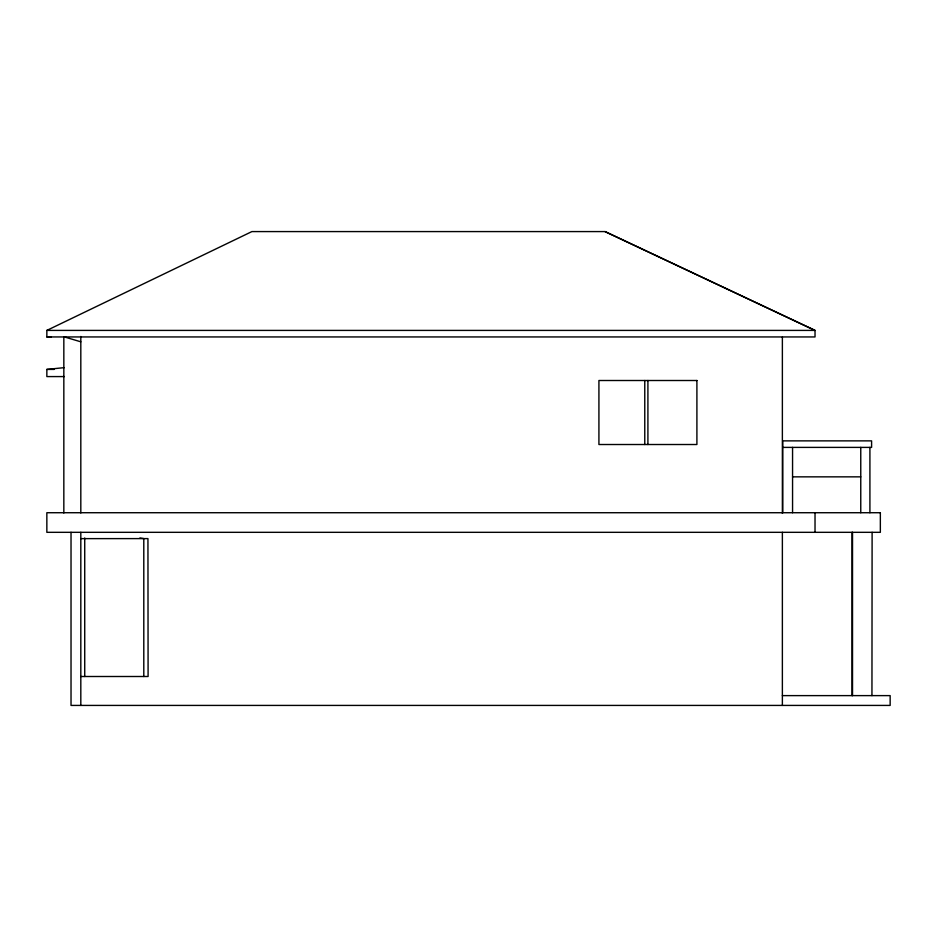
<?xml version="1.0" encoding="UTF-8"?>
<svg xmlns="http://www.w3.org/2000/svg" width="937" height="937" viewBox="0 0 937 937"><rect width="100%" height="100%" fill="white"/><g stroke="black" fill="none" stroke-linecap="round" stroke-linejoin="round"><path stroke-width="1.41" d="M46.85 330.41L251.912 231.58L605.033 231.58L815.026 330.41L815.026 336.945L46.85 336.945L46.85 330.41L815.026 330.41L605.033 231.58M64.407 376.58L46.85 376.58L46.85 369.412L64.266 367.644M46.85 336.945L51.219 336.863M46.85 369.412L54.17 369.412M782.758 447.394L871.597 447.394L871.597 440.87L782.758 440.87L782.758 512.726M792.561 476.851L860.763 476.851M80.816 538.634L147.941 538.599L148.093 676.502L80.816 676.502M782.372 695.617L890.15 695.617L890.15 705.42L71.025 705.42L71.025 532.321M139.882 537.979L143.794 538.611L143.794 676.502M80.816 341.806L63.833 336.758L63.833 512.996M872.113 532.321L871.949 695.617M869.911 447.394L869.911 512.726M860.763 447.394L860.763 512.726M852.518 532.321L852.518 695.617M852.026 532.321L852.026 695.617M815.026 512.726L815.026 532.321M792.561 447.394L792.561 512.726M782.372 337.109L782.372 513.382M782.372 532.321L782.372 705.42M647.912 380.504L647.912 444.513M644.773 380.504L644.773 444.513M84.728 537.979L84.728 676.502M80.816 336.477L80.816 512.949M80.816 532.321L80.816 705.42M696.905 380.504L598.919 380.504L598.919 444.513L696.905 444.513L696.905 380.504M880.347 512.726L46.85 512.726L46.85 532.321L880.347 532.321L880.347 512.726"/></g></svg>
